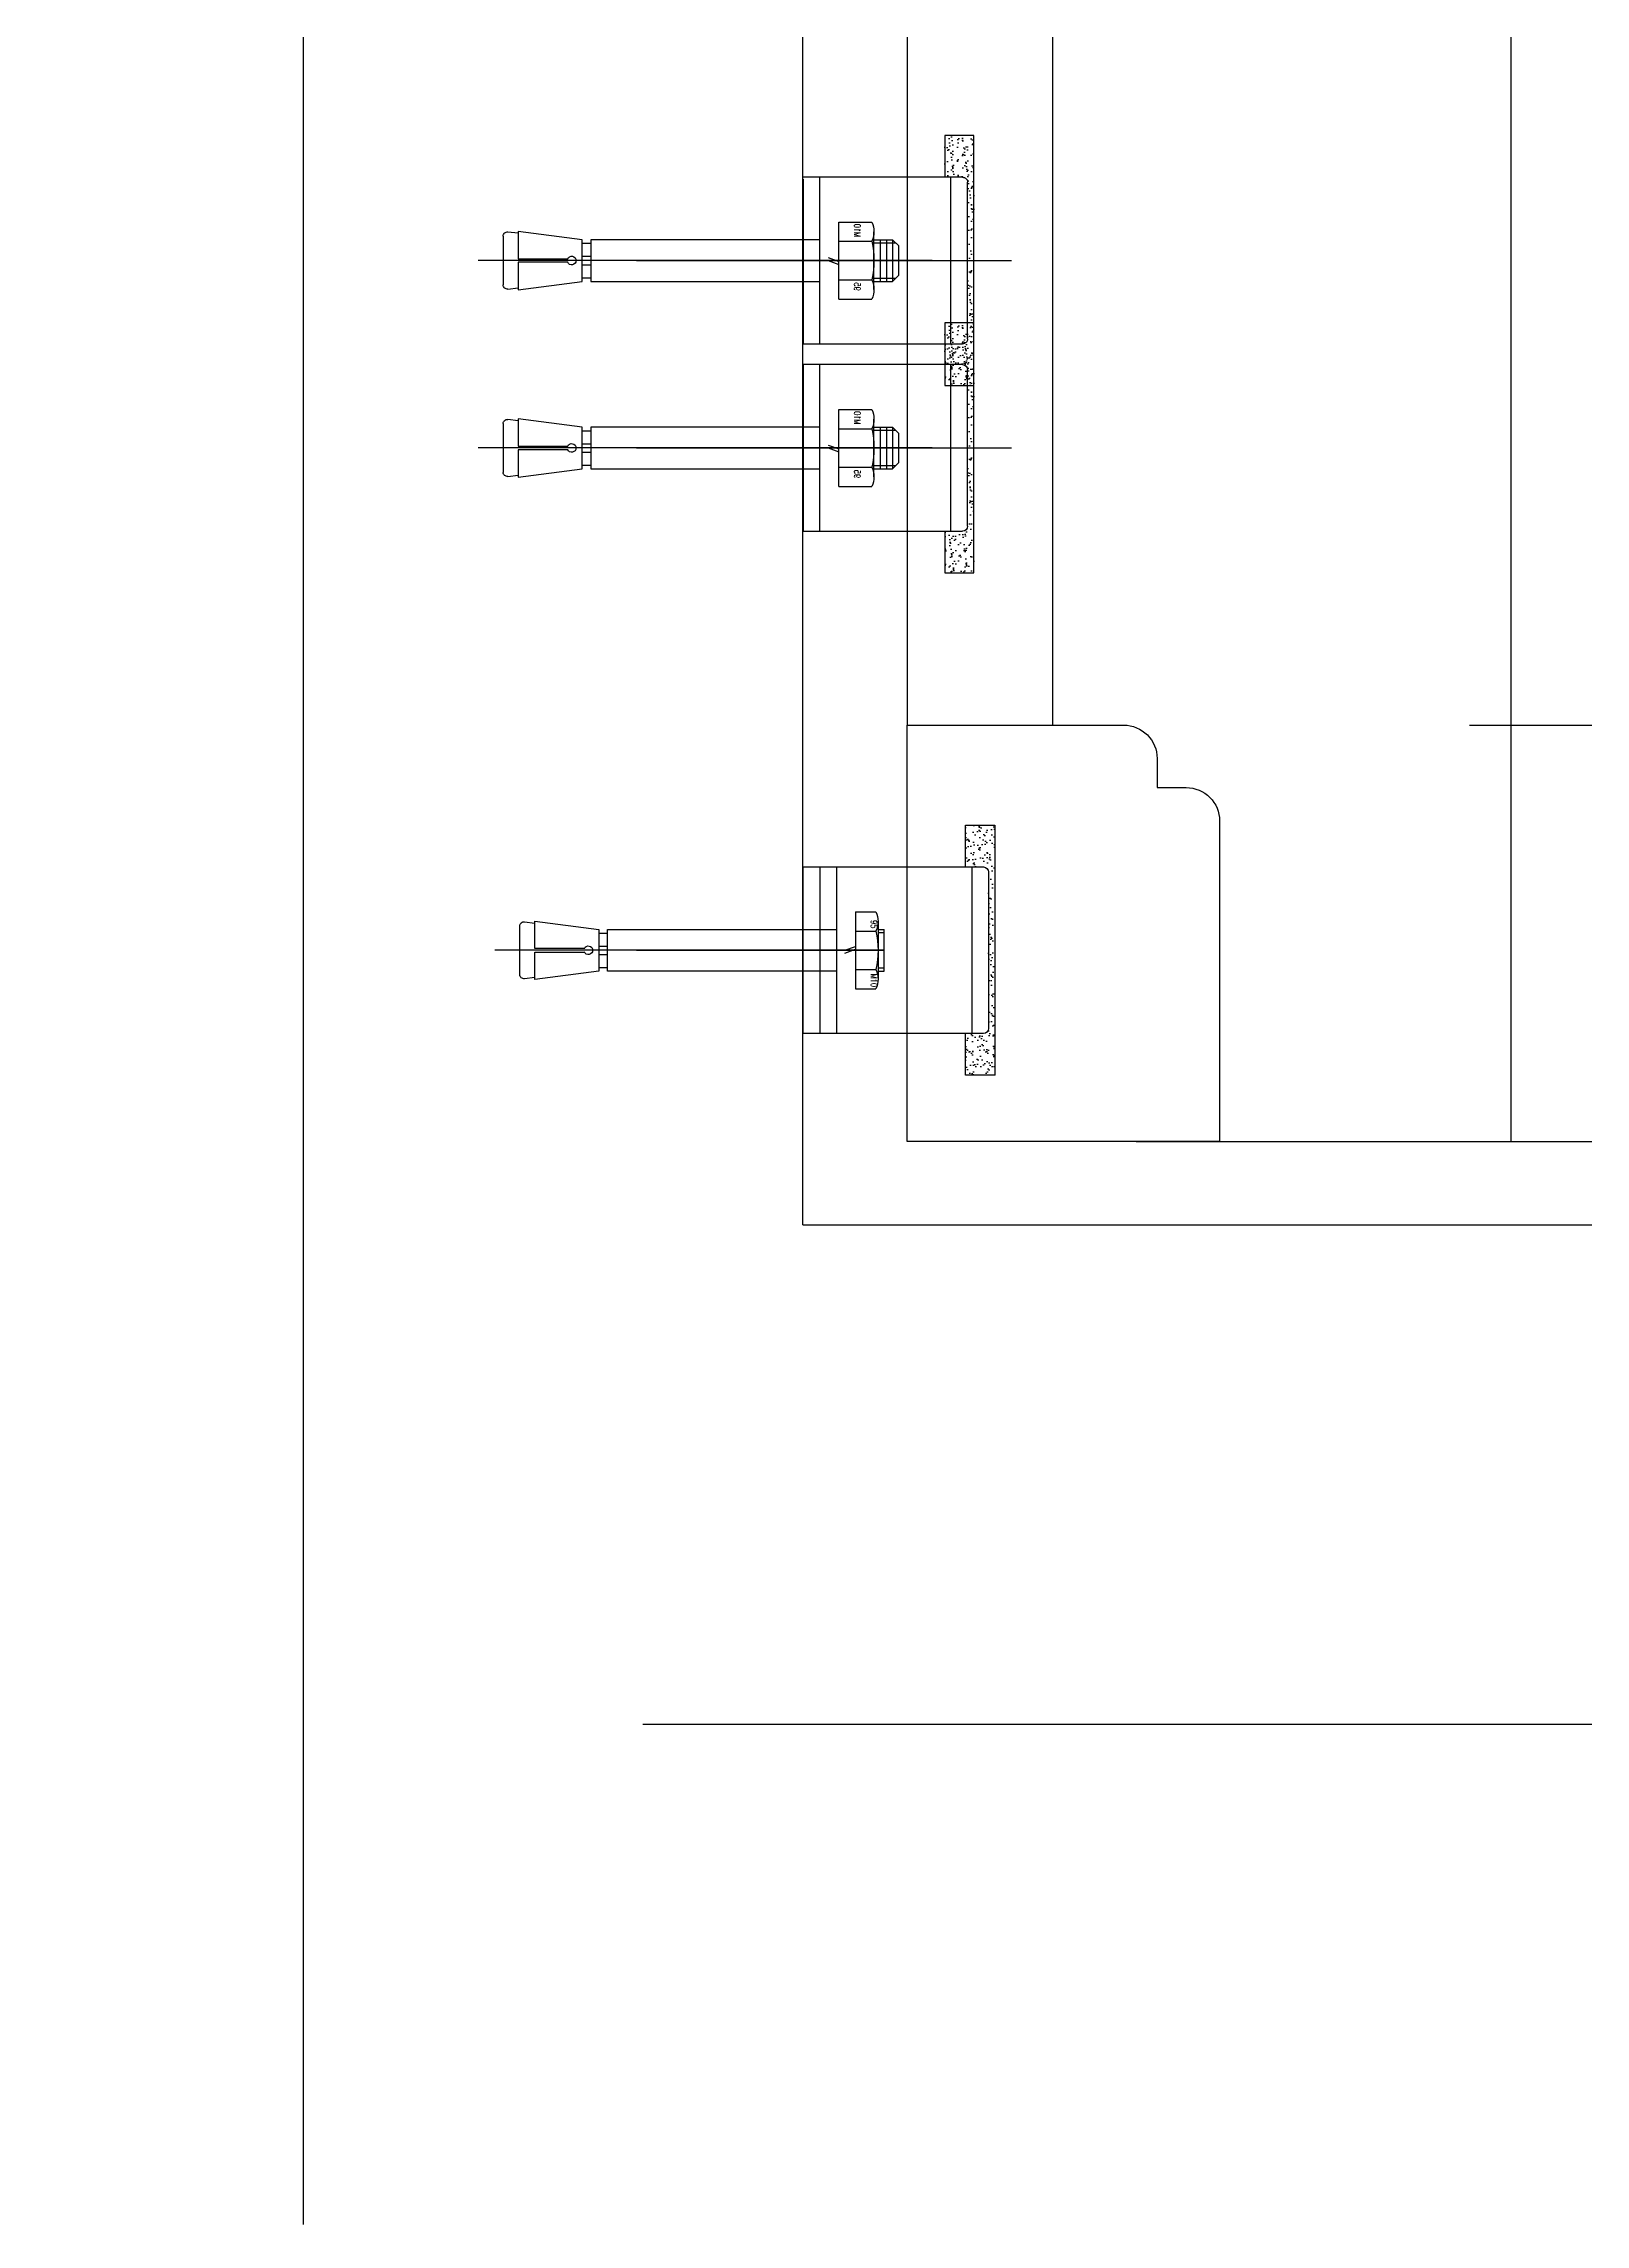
# Model space of a CAD drawing. Extents: x 296441 to 853063, y 459050 to 1117990.
# Drawn here: x 628886 to 629256, y 579707 to 580231 of the extents above; entities that cross this region are included whole.
import ezdxf
from ezdxf.enums import TextEntityAlignment as Align

# ---------------------------------------------------------------- set-up
doc = ezdxf.new("R2010")
doc.units = 0
doc.header["$LTSCALE"] = 1000
for name, pattern in [('14-GRID$0$CENTER2', [28.575, 19.05, -3.175, 3.175, -3.175]), ('CENTER', [50.8, 31.75, -6.35, 6.35, -6.35]), ('DASH', [0.35, 0.25, -0.1]), ('DOTE', [2.42, 2, -0.2, 0.02, -0.2])]:
    doc.linetypes.add(name, pattern=pattern)
for name, color, linetype in [('14-GRID$0$G-GRID', 9, '14-GRID$0$CENTER2'), ('5PJ(配件)', 13, 'Continuous'), ('8XX(虚线)', 8, 'DASH'), ('E2-E3-FL03$0$A-OVLK', 140, 'Continuous'), ('E2-E3-FL03$0$A-WALL', 1, 'Continuous'), ('E2-E3-FL03$0$E1-FL03$0$A-WALL-FNSH', 6, 'Continuous'), ('E_OTHER', 7, 'Continuous'), ('ZT0_默认图层-----PM、LM、DY、JD', 7, 'Continuous'), ('ZT1_Dim---标注---PM、LM、DY、JD', 252, 'Continuous'), ('ZT3_型材--铝断面-------------JD', 6, 'Continuous'), ('ZT3_辅材--五金件-------------JD', 13, 'Continuous')]:
    doc.layers.add(name, color=color, linetype=linetype)
doc.styles.add('E2-E3-FL03$0$E1-FL03$0$Standard', font='')
doc.styles.add('ZT-DIMSTYLE', font='ROMANS.shx', dxfattribs={"width": 0.7, "bigfont": 'CHINESE.shx'})
doc.styles.add('ZT_文字标注', font='ROMANS.shx', dxfattribs={"width": 0.7, "bigfont": '@1chinese.shx'})
doc.styles.get('E2-E3-FL03$0$E1-FL03$0$Standard').set_extended_font_data('SimSun')
doc.dimstyles.new('ZT-DIM100', dxfattribs={"dimscale": 100, "dimtxt": 2.5, "dimasz": 1.5, "dimexe": 1, "dimexo": 1, "dimgap": 0.5, "dimtad": 1, "dimdec": 0, "dimdsep": 46, "dimtxsty": 'ZT-DIMSTYLE', "dimblk": 'ARCHTICK', "dimcen": 2.5, "dimclrd": 175, "dimclre": 175, "dimclrt": 7, "dimazin": 2, "dimtfac": 1, "dimtix": 1, "dimtmove": 2, "dimatfit": 3, "dimfxl": 0, "dimarcsym": 0})

# ---------------------------------------------------------------- blocks, each defined once
blk = doc.blocks.new('555Y')
at = {"layer": 'E2-E3-FL03$0$A-OVLK'}
blk.add_line((666943.88, 98813.43), (666943.88, 98063.43), dxfattribs=at)
at = {"layer": 'E2-E3-FL03$0$A-WALL'}
for q in [(666773.88, 98643.43), (667403.88, 98043.43)]:
    blk.add_line((666773.88, 98043.43), q, dxfattribs=at)
blk.add_lwpolyline([(666773.88, 98643.43), (666598.88, 98643.43), (666598.88, 98523.43), (666653.88, 98523.43), (666653.88, 97803.43)], dxfattribs=at)
at = {"layer": 'E2-E3-FL03$0$E1-FL03$0$A-WALL-FNSH'}
blk.add_line((666853.88, 98063.43), (667403.88, 98063.43), dxfattribs=at)
at = {"style": 'E2-E3-FL03$0$E1-FL03$0$Standard', "text_generation_flag": 4, "flags": 9}
for tag in ['XSIZE', 'YSIZE']:
    blk.add_attdef(tag, (662673.88, 95823.43, -0.03), '', height=0.5, rotation=90, dxfattribs=at)
blk = doc.blocks.new('ZT_钢膨胀螺栓_M10X95')
at = {"layer": 'ZT3_辅材--五金件-------------JD'}
for p, q in [((-13, -6.93), (-13, 6.93)), ((-4.6, 9.24), (-12.5, 9.24)), ((-4.6, -9.24), (-4.6, 9.24)), ((57.07, 5), (72.44, 7)), ((72.44, 7), (72.44, 0.42)), ((72.44, 6.54), (74.87, 6.85)), ((76, 5.86), (76, -5.86)), ((-17.5, 5), (-19, 3.5)), ((-19, -3.5), (-19, 3.5)), ((-13, 4.25), (-18.25, 4.25)), ((-13, 5), (-17.5, 5)), ((-17.5, 5), (-17.5, -5)), ((-16, 5), (-16, -5)), ((-14.5, 5), (-14.5, -5)), ((-4.6, 4.62), (-12.5, 4.62)), ((-2, 0.7), (-4.6, -0.25)), ((-2, 0), (-4.6, -0.94)), ((0, 5), (55, 5)), ((55, 5), (55, -5)), ((57.07, 4.13), (55, 4.13)), ((57.07, 1.02), (55, 1.02)), ((57.07, -5), (57.07, 5)), ((72.44, 0.42), (60.52, 0.42)), ((-17.5, -5), (-19, -3.5)), ((-13, -4.25), (-18.25, -4.25)), ((-13, -5), (-17.5, -5)), ((-4.6, -4.62), (-12.5, -4.62)), ((55, -5), (0, -5)), ((57.07, -1.02), (55, -1.02)), ((57.07, -4.13), (55, -4.13)), ((72.44, -7.01), (57.07, -5)), ((60.52, -0.42), (72.44, -0.42)), ((72.44, -0.42), (72.44, -7.01)), ((-4.6, -9.24), (-12.5, -9.24)), ((74.87, -6.85), (72.44, -6.54))]:
    blk.add_line(p, q, dxfattribs=at)
at = {"layer": 'ZT3_辅材--五金件-------------JD', "color": 1, "linetype": 'DOTE', "ltscale": 5}
blk.add_line((-27, 0), (82, 0), dxfattribs=at)
at = {"layer": 'ZT3_辅材--五金件-------------JD'}
for centre, radius, start, end in [((-7.42, 6.93), 5.58, 155.5673, 204.4327), ((75, 5.86), 1, 0, 97.412), ((8.58, 0), 21.58, 167.6432, 192.3568), ((59.57, 0), 1.04, 23.5782, 336.4218), ((-7.42, -6.93), 5.58, 155.5673, 204.4327), ((75, -5.86), 1, 262.588, 0)]:
    blk.add_arc(centre, radius, start, end, dxfattribs=at)
at = {"layer": 'Defpoints', "color": 250, "style": 'ZT_文字标注', "width": 0.7}
for s, p in [('M10', (-9.01, 7.23)), ('95', (-9.01, -6.24))]:
    blk.add_text(s, height=1.5, rotation=90, dxfattribs=at).set_placement(p, align=Align.MIDDLE)
blk = doc.blocks.new('*U2473')
at = {"layer": 'ZT3_辅材--五金件-------------JD', "rotation": 270}
blk.add_blockref('ZT_钢膨胀螺栓_M10X95', (0, 0), dxfattribs=at)
blk = doc.blocks.new('L形挂件')
at = {"layer": '8XX(虚线)', "ltscale": 25}
h = blk.add_hatch(dxfattribs=at)
h.set_pattern_fill('AR-SAND', color=256, scale=0.05, style=0)
h.set_pattern_definition([(52.5, (-25.0006, -59.7017), (2.44707, -0.08), [0, -1.9304, 0, -2.159, 0, -2.06375]), (82.5, (-25.0006, -59.7017), (3.58413, 2.24762), [0, -1.0414, 0, -1.7399, 0, -0.66675]), (122.5, (-25.0006, -61.2638), (0.00719, 3.95496), [0, -0.635, 0, -2.286, 0, -2.9845]), (132.5, (-25.0006, -61.2638), (1.11465, 3.81778), [0, -0.3175, 0, -1.4986, 0, -1.7145])])
edge = h.paths.add_edge_path()
edge.add_line((-34, -29.7), (-41, -29.7))
edge.add_line((-41, -29.7), (-41, -59.7))
edge.add_line((-41, -59.7), (-39.5, -59.7))
edge.add_line((-39.5, -59.7), (-39.5, -40.9))
edge.add_arc((-38.3, -40.9), 1.2, 90, 180, ccw=False)
edge.add_line((-38.3, -39.7), (-34, -39.7))
edge.add_line((-34, -39.7), (-34, -29.7))
edge = h.paths.add_edge_path()
edge.add_line((-41, -89.7), (-34, -89.7))
edge.add_line((-34, -89.7), (-34, -79.7))
edge.add_line((-34, -79.7), (-38.3, -79.7))
edge.add_arc((-38.3, -78.5), 1.2, -180, -90, ccw=False)
edge.add_line((-39.5, -78.5), (-39.5, -59.7))
edge.add_line((-39.5, -59.7), (-41, -59.7))
edge.add_line((-41, -59.7), (-41, -89.7))
h = blk.add_hatch(dxfattribs=at)
h.set_pattern_fill('AR-SAND', color=256, scale=0.05, angle=180, style=0)
h.set_pattern_definition([(52.5, (-25.0006, -104.7017), (2.44707, -0.08), [0, -1.9304, 0, -2.159, 0, -2.06375]), (82.5, (-25.0006, -104.7017), (3.58413, 2.24762), [0, -1.0414, 0, -1.7399, 0, -0.66675]), (122.5, (-25.0006, -106.2638), (0.00719, 3.95496), [0, -0.635, 0, -2.286, 0, -2.9845]), (132.5, (-25.0006, -106.2638), (1.11465, 3.81778), [0, -0.3175, 0, -1.4986, 0, -1.7145])])
edge = h.paths.add_edge_path()
edge.add_line((-41, -134.7), (-34, -134.7))
edge.add_line((-34, -134.7), (-34, -124.7))
edge.add_line((-34, -124.7), (-38.3, -124.7))
edge.add_arc((-38.3, -123.5), 1.2, -180, -90, ccw=False)
edge.add_line((-39.5, -123.5), (-39.5, -104.7))
edge.add_line((-39.5, -104.7), (-41, -104.7))
edge.add_line((-41, -104.7), (-41, -134.7))
edge = h.paths.add_edge_path()
edge.add_line((-34, -74.7), (-41, -74.7))
edge.add_line((-41, -74.7), (-41, -104.7))
edge.add_line((-41, -104.7), (-39.5, -104.7))
edge.add_line((-39.5, -104.7), (-39.5, -85.9))
edge.add_arc((-38.3, -85.9), 1.2, 90, 180, ccw=False)
edge.add_line((-38.3, -84.7), (-34, -84.7))
edge.add_line((-34, -84.7), (-34, -74.7))
at = {"color": 8}
for p, q in [((-41, -29.7), (-34, -29.7)), ((-41, -74.7), (-34, -74.7))]:
    blk.add_line(p, q, dxfattribs=at)
at = {"color": 1, "linetype": 'CENTER', "ltscale": 10}
for p, q in [((40, -59.7), (-50, -59.7)), ((40, -59.7), (-50, -59.7)), ((40, -104.7), (-50, -104.7)), ((40, -104.7), (-50, -104.7))]:
    blk.add_line(p, q, dxfattribs=at)
at = {"layer": '5PJ(配件)'}
for p, q in [((-4, -79.7), (-4, -39.7)), ((-39.5, -110.9), (-39.5, -85.9)), ((-38.3, -84.7), (-25, -84.7)), ((-35.5, -124.7), (-35.5, -84.7)), ((-39.5, -123.5), (-39.5, -110.9)), ((-25, -124.7), (-38.3, -124.7))]:
    blk.add_line(p, q, dxfattribs=at)
for points in [[(-25, -39.7), (0, -39.7)], [(0, -40.13), (0, -79.7), (-25, -79.7)], [(-25, -84.7), (0, -84.7), (0, -124.7)], [(0, -124.7), (-25, -124.7)]]:
    blk.add_lwpolyline(points, dxfattribs=at)
for centre, start, end in [((-38.3, -85.9), 90, 180), ((-38.3, -123.5), 180, 270)]:
    blk.add_arc(centre, 1.2, start, end, dxfattribs=at)
at = {"layer": '8XX(虚线)', "ltscale": 25}
for p, q in [((-41, -89.7), (-41, -29.7)), ((-34, -29.7), (-34, -39.7)), ((-41, -134.7), (-41, -74.7)), ((-34, -74.7), (-34, -84.7)), ((-34, -79.7), (-34, -89.7)), ((-34, -89.7), (-41, -89.7)), ((-34, -124.7), (-34, -134.7)), ((-34, -134.7), (-41, -134.7))]:
    blk.add_line(p, q, dxfattribs=at)
at = {"layer": '8XX(虚线)', "linetype": 'Continuous', "ltscale": 25}
for p, q in [((-39.5, -65.9), (-39.5, -40.9)), ((-38.3, -39.7), (-25, -39.7)), ((-35.5, -79.7), (-35.5, -39.7)), ((-39.5, -78.5), (-39.5, -65.9)), ((-25, -79.7), (-38.3, -79.7))]:
    blk.add_line(p, q, dxfattribs=at)
at = {"layer": '8XX(虚线)', "linetype": 'DASH', "ltscale": 25}
blk.add_line((-4, -124.7), (-4, -84.7), dxfattribs=at)
for centre, start, end in [((-38.3, -40.9), 90, 180), ((-38.3, -78.5), 180, 270)]:
    blk.add_arc(centre, 1.2, start, end, dxfattribs=at)
at = {"layer": 'ZT3_辅材--五金件-------------JD', "rotation": 90}
for p in [(-4, -59.7), (-4, -104.7)]:
    blk.add_blockref('*U2473', p, dxfattribs=at)
blk = doc.blocks.new('20180521.08271243')
at = {"layer": '8XX(虚线)', "ltscale": 25}
h = blk.add_hatch(dxfattribs=at)
h.set_pattern_fill('AR-SAND', color=256, scale=0.05, angle=360, style=0)
h.set_pattern_definition([(232.5, (-292719.11, -161804.6666), (-2.447066187, 0.080001565), [0, -1.9304, 0, -2.159, 0, -2.06375]), (262.5, (-292719.11, -161804.6666), (-3.584125503, -2.247616416), [0, -1.0414, 0, -1.7399, 0, -0.66675]), (302.5, (-292719.11, -161803.1045), (-0.007185923, -3.954961851), [0, -0.635, 0, -2.286, 0, -2.9845]), (312.5, (-292719.11, -161803.1045), (-1.114646616, -3.817782262), [0, -0.3175, 0, -1.4986, 0, -1.7145])])
edge = h.paths.add_edge_path()
edge.add_line((30, 36), (30, 29))
edge.add_line((30, 29), (20, 29))
edge.add_line((20, 29), (20, 33.3))
edge.add_arc((18.8, 33.3), 1.2, 360, 450)
edge.add_line((18.8, 34.5), (0, 34.5))
edge.add_line((0, 34.5), (0, 36))
edge.add_line((0, 36), (30, 36))
edge = h.paths.add_edge_path()
edge.add_line((-30, 29), (-30, 36))
edge.add_line((-30, 36), (0, 36))
edge.add_line((0, 36), (0, 34.5))
edge.add_line((0, 34.5), (-18.8, 34.5))
edge.add_arc((-18.8, 33.3), 1.2, 90, 180)
edge.add_line((-20, 33.3), (-20, 29))
edge.add_line((-20, 29), (-30, 29))
at = {"color": 8}
blk.add_line((-30, 36, 0.02), (-30, 29, 0.02), dxfattribs=at)
at = {"color": 1, "linetype": 'CENTER', "ltscale": 10}
blk.add_line((0, -50), (0, 9.5), dxfattribs=at)
blk.add_line((0, -50), (0, 9.5), dxfattribs=at)
at = {"layer": '5PJ(配件)'}
for p, q in [((-20, 33.3, 0.02), (-20, 30, 0.02)), ((6.2, 34.5, 0.02), (-18.8, 34.5, 0.02)), ((18.8, 34.5, 0.02), (6.2, 34.5, 0.02)), ((20, 30, 0.02), (20, 33.3, 0.02)), ((20, 30.5, 0.02), (-20, 30.5, 0.02)), ((20, -2), (-20, -2)), ((20, -6), (-20, -6))]:
    blk.add_line(p, q, dxfattribs=at)
for points in [[(-20, 30), (-20, -10), (20, -10)], [(20, -10), (20, 30)]]:
    blk.add_lwpolyline(points, dxfattribs=at)
for centre, start, end in [((-18.8, 33.3, 0.02), 90, 180), ((18.8, 33.3, 0.02), 0, 90)]:
    blk.add_arc(centre, 1.2, start, end, dxfattribs=at)
at = {"layer": '8XX(虚线)', "ltscale": 25}
for p, q in [((30, 36, 0.02), (-30, 36, 0.02)), ((30, 29, 0.02), (30, 36, 0.02)), ((-30, 29, 0.02), (-20, 29, 0.02)), ((-25, 29, 0.02), (-20, 29, 0.02)), ((20, 29, 0.02), (30, 29, 0.02))]:
    blk.add_line(p, q, dxfattribs=at)
at = {"layer": 'ZT3_辅材--五金件-------------JD'}
for p, q in [((-9.24, 2.6), (-9.24, 7.5)), ((6.93, 8), (-6.93, 8)), ((-5, 8), (-5, 9.5)), ((-5, 9.5), (5, 9.5)), ((-4.62, 2.6), (-4.62, 7.5)), ((-4.25, 8), (-4.25, 9.5)), ((4.25, 8), (4.25, 9.5)), ((4.62, 2.6), (4.62, 7.5)), ((5, 8), (5, 9.5)), ((9.24, 2.6), (9.24, 7.5)), ((9.24, 2.6), (-9.24, 2.6)), ((-0.7, 0), (0.25, 2.6)), ((0, 0), (0.94, 2.6)), ((-5, -2), (-5, -57)), ((5, -57), (5, -2)), ((-5, -57), (5, -57)), ((-4.13, -59.07), (-4.13, -57)), ((-1.02, -59.07), (-1.02, -57)), ((1.02, -59.07), (1.02, -57)), ((4.13, -59.07), (4.13, -57)), ((-5, -59.07), (-7, -74.44)), ((5, -59.07), (-5, -59.07)), ((-0.42, -74.44), (-0.42, -62.52)), ((0.42, -62.52), (0.42, -74.44)), ((7.01, -74.44), (5, -59.07)), ((-7, -74.44), (-0.42, -74.44)), ((-6.54, -74.44), (-6.85, -76.87)), ((-5.86, -78), (5.86, -78)), ((0.42, -74.44), (7.01, -74.44)), ((6.85, -76.87), (6.54, -74.44))]:
    blk.add_line(p, q, dxfattribs=at)
at = {"layer": 'ZT3_辅材--五金件-------------JD', "color": 1, "linetype": 'DOTE', "ltscale": 5}
blk.add_line((0, 9.5), (0, -84), dxfattribs=at)
at = {"layer": 'ZT3_辅材--五金件-------------JD'}
for centre, radius, start, end in [((-6.93, 2.42), 5.58, 65.5673, 114.4327), ((0, -13.58), 21.58, 77.6432, 102.3568), ((6.93, 2.42), 5.58, 65.5673, 114.4327), ((0, -61.57), 1.04, 293.5782, 246.4218), ((-5.86, -77), 1, 172.588, 270), ((5.86, -77), 1, 270, 7.412)]:
    blk.add_arc(centre, radius, start, end, dxfattribs=at)
at = {"layer": 'Defpoints', "color": 250, "style": 'ZT_文字标注', "text_generation_flag": 4, "width": 0.7}
for s, p in [('M10', (-7.23, 7.01)), ('95', (6.24, 7.01))]:
    blk.add_text(s, height=1.5, rotation=180, dxfattribs=at).set_placement(p, align=Align.MIDDLE)
blk = doc.blocks.new('_ArchTick')
at = {"color": 0, "linetype": 'ByBlock', "const_width": 0.4}
blk.add_lwpolyline([(-0.5, -0.5), (0.5, 0.5)], dxfattribs=at)
blk = doc.blocks.new('*D1391')
at = {"layer": 'Defpoints', "color": 0, "ltscale": 1000, "transparency": 16777216}
for p in [(113461.81, 901847.57, 0.02), (113973.19, 901847.57), (113461.81, 901487.57)]:
    blk.add_point(p, dxfattribs=at)
at = {"layer": 'ZT1_Dim---标注---PM、LM、DY、JD', "color": 175, "linetype": 'ByBlock', "lineweight": -2, "ltscale": 1000, "transparency": 16777216}
for p, q in [((113561.81, 901847.57), (114073.19, 901847.57)), ((113973.19, 901487.57), (113973.19, 901847.57)), ((113561.81, 901487.57), (114073.19, 901487.57))]:
    blk.add_line(p, q, dxfattribs=at)
at = {"layer": 'ZT1_Dim---标注---PM、LM、DY、JD', "color": 175, "lineweight": -2, "ltscale": 1000, "transparency": 16777216, "xscale": 150, "yscale": 150, "zscale": 150}
for p, rotation in [((113973.19, 901847.57), 90), ((113973.19, 901487.57), 270)]:
    blk.add_blockref('_ArchTick', p, dxfattribs=dict(at, rotation=rotation))
at = {"layer": 'ZT1_Dim---标注---PM、LM、DY、JD', "color": 7, "ltscale": 1000, "transparency": 16777216, "insert": (114148.19, 901667.57), "char_height": 250, "attachment_point": 5, "rotation": 90, "style": 'ZT-DIMSTYLE'}
blk.add_mtext('360', dxfattribs=at)
blk = doc.blocks.new('*D1392')
at = {"layer": 'Defpoints', "color": 0, "ltscale": 1000, "transparency": 16777216}
for p in [(113461.81, 901487.57), (113973.19, 901487.57), (113461.81, 901387.57)]:
    blk.add_point(p, dxfattribs=at)
at = {"layer": 'ZT1_Dim---标注---PM、LM、DY、JD', "color": 175, "linetype": 'ByBlock', "lineweight": -2, "ltscale": 1000, "transparency": 16777216}
for p, q in [((113973.19, 901487.57), (113973.19, 901637.57)), ((113561.81, 901487.57), (114073.19, 901487.57)), ((113973.19, 901387.57), (113973.19, 901487.57)), ((113561.81, 901387.57), (114073.19, 901387.57)), ((113973.19, 901387.57), (113973.19, 901237.57))]:
    blk.add_line(p, q, dxfattribs=at)
at = {"layer": 'ZT1_Dim---标注---PM、LM、DY、JD', "color": 175, "lineweight": -2, "ltscale": 1000, "transparency": 16777216, "xscale": 150, "yscale": 150, "zscale": 150}
for p, rotation in [((113973.19, 901487.57), 270), ((113973.19, 901387.57), 90)]:
    blk.add_blockref('_ArchTick', p, dxfattribs=dict(at, rotation=rotation))
at = {"layer": 'ZT1_Dim---标注---PM、LM、DY、JD', "color": 7, "ltscale": 1000, "transparency": 16777216, "insert": (113798.19, 901437.57), "char_height": 250, "attachment_point": 5, "rotation": 90, "style": 'ZT-DIMSTYLE'}
blk.add_mtext('100', dxfattribs=at)
blk = doc.blocks.new('20191028102048')
at = {"layer": 'ZT3_型材--铝断面-------------JD', "ltscale": 0.02, "elevation": 0.02}
blk.add_lwpolyline([(2365.06, 120), (2400.06, 120), (2400.06, 480), (2365.06, 480)], close=True, dxfattribs=at)
at = {"layer": 'ZT3_型材--铝断面-------------JD', "ltscale": 0.02, "elevation": -0.04}
blk.add_lwpolyline([(2365.06, 120), (2417.06, 120, -0.414214), (2425.06, 112), (2425.06, 105), (2432.06, 105, -0.414214), (2440.06, 97), (2440.06, 20), (2365.06, 20), (2365.06, 120)], format="xyb", dxfattribs=at)
at = {"layer": 'ZT0_默认图层-----PM、LM、DY、JD', "ltscale": 10, "xscale": -1, "rotation": 270}
blk.add_blockref('20180521.08271243', (2350.06, 65.95, -0.02), dxfattribs=at)
at = {"layer": 'ZT1_Dim---标注---PM、LM、DY、JD', "ltscale": 10, "xscale": -1}
blk.add_blockref('L形挂件', (2340.06, 291.27), dxfattribs=at)
at = {"layer": 'ZT1_Dim---标注---PM、LM、DY、JD', "ltscale": 1000}
dim = blk.add_linear_dim(base=(2911.45, 480, 0), p1=(2400.06, 120, 0), p2=(2400.06, 480, 0.02), angle=90, dimstyle='ZT-DIM100', dxfattribs=at)
dim.commit()
dim.dimension.update_dxf_attribs({"geometry": '*D1391', "text_midpoint": (3086.45, 300, 0), "dimtype": 128, "insert": (-111061.74, -901367.57)})
dim = blk.add_linear_dim(base=(2911.45, 120, 0), p1=(2400.06, 20, 0), p2=(2400.06, 120, 0), angle=90, dimstyle='ZT-DIM100', dxfattribs=at)
dim.commit()
dim.dimension.update_dxf_attribs({"geometry": '*D1392', "text_midpoint": (2736.45, 70, 0), "insert": (-111061.74, -901367.57)})

msp = doc.modelspace()

# ---------------------------------------------------------------- linework, layer by layer
at = {"layer": '14-GRID$0$G-GRID', "color": 8, "ltscale": 0.1}
msp.add_line((674432.54, 579827.23), (595151.01, 579827.23), dxfattribs=at)

# ---------------------------------------------------------------- block references
at = {"layer": 'E_OTHER'}
msp.add_blockref('555Y', (-37705.4, 481903.8), dxfattribs=at)
at = {"layer": 'ZT0_默认图层-----PM、LM、DY、JD', "ltscale": 1000}
msp.add_blockref('20191028102048', (626728.48, 579947.23), dxfattribs=at)

doc.saveas('drawing.dxf')
